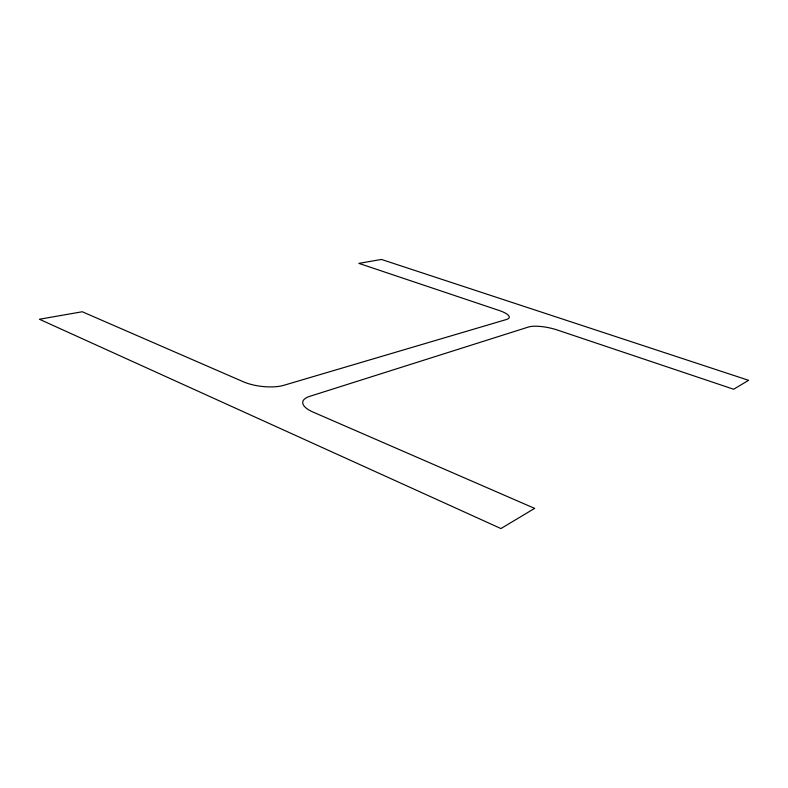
<?xml version="1.0" encoding="UTF-8"?>
<svg xmlns="http://www.w3.org/2000/svg" width="788" height="788" viewBox="0 0 788 788"><rect width="100%" height="100%" fill="white"/><g stroke="black" fill="none" stroke-linecap="round" stroke-linejoin="round"><path stroke-width="1.18" d="M534.628 508.388L500.922 528.561L39.4 319.248L82.257 311.752L243.561 381.865A28.151 9.791 6.6 0 0 283.759 385.322L506.359 319.534A21.079 5.634 10.4 0 0 499.159 310.482L358.885 263.379L381.412 259.439L748.6 380.309L733.667 389.242L557.195 329.975A21.857 5.969 11.4 0 0 528.452 327.03L309.674 396.364A29.146 10.717 7.9 0 0 313.003 412.055L534.628 508.388"/></g></svg>
